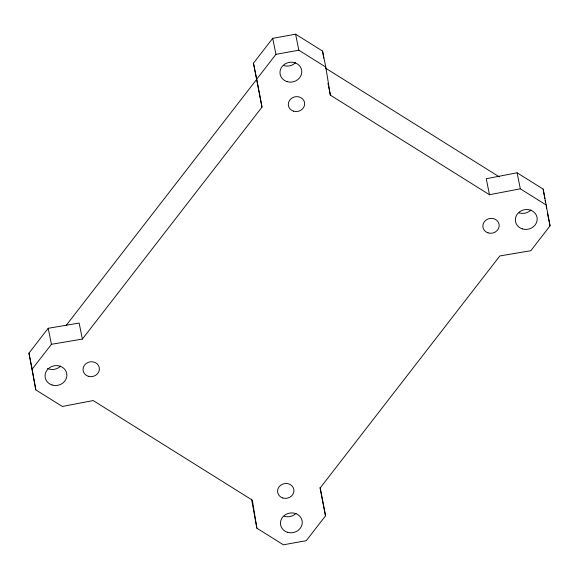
<?xml version="1.0" encoding="UTF-8"?>
<svg xmlns="http://www.w3.org/2000/svg" width="579" height="579" viewBox="0 0 579 579"><rect width="100%" height="100%" fill="white"/><g stroke="black" fill="none" stroke-linecap="round" stroke-linejoin="round"><path stroke-width="0.87" d="M35.818 389.884L28.95 353.139L48.195 328.286L79.149 323.06L82.377 339.077L51.422 344.302L32.178 369.156L35.818 389.884L62.344 406.48L93.183 400.559L252.343 500.155L256.873 528.207L283.399 544.803L306.284 540.677L325.528 515.824L320.23 487.909L499.851 255.94L530.805 250.714L550.05 225.861L543.182 189.116L517.098 172.795L486.259 178.716L489.487 194.732L520.326 188.812L546.41 205.132M82.377 339.077L261.998 107.108L253.472 63.176L272.716 38.323L295.601 34.197L322.568 51.075L325.796 67.084L330.334 95.137L489.487 194.732M66.23 325.333L256.562 79.518M261.998 107.108L256.7 79.193L275.944 54.339L298.829 50.214L325.796 67.084M325.492 68.119L499.344 176.906M547.502 213.217L550.05 225.861M517.098 172.795L520.326 188.812M327.953 83.333L328.293 85.019M328.633 86.705L330.334 95.137M295.601 34.197L298.829 50.214M272.716 38.323L275.944 54.339M253.472 63.176L256.7 79.193M325.528 515.824L319.984 487.598M256.873 528.207L251.518 499.04M48.195 328.286L51.422 344.302M28.95 353.139L32.178 369.156M543.182 189.116L544.846 198.619M545.15 200.348L545.454 202.071M546.214 206.392L546.518 208.122M322.568 51.075L323.704 58.088M296.05 513.407A10.965 9.923 -11.4 0 1 284.209 516.273M530.972 210.011A10.965 9.923 -11.4 0 1 519.131 212.877M295.579 62.713A10.965 9.923 -11.4 0 1 283.746 65.586M60.657 366.109A10.965 9.923 -11.4 0 1 47.521 368.476M287.445 532.282A10.965 9.923 -11.4 0 0 302.137 520.905A10.965 9.923 -11.4 0 0 284.47 515.361A10.965 9.923 -11.4 0 0 287.445 532.282M52.052 384.992A10.965 9.923 -11.4 0 0 66.751 373.614A10.965 9.923 -11.4 0 0 49.077 368.07A10.965 9.923 -11.4 0 0 52.052 384.992M522.359 228.893A10.965 9.923 -11.4 0 0 537.059 217.509A10.965 9.923 -11.4 0 0 519.392 211.972A10.965 9.923 -11.4 0 0 522.359 228.893M286.974 81.596A10.965 9.923 -11.4 0 0 301.666 70.218A10.965 9.923 -11.4 0 0 284 64.674A10.965 9.923 -11.4 0 0 286.974 81.596M488.083 232.888A8.222 7.44 -11.4 0 0 499.105 224.355A8.222 7.44 -11.4 0 0 485.853 220.201A8.222 7.44 -11.4 0 0 488.083 232.888M282.813 497.998A8.222 7.44 -11.4 0 0 293.835 489.465A8.222 7.44 -11.4 0 0 280.583 485.311A8.222 7.44 -11.4 0 0 282.813 497.998M88.283 376.278A8.222 7.44 -11.4 0 0 99.306 367.737A8.222 7.44 -11.4 0 0 86.054 363.583A8.222 7.44 -11.4 0 0 88.283 376.278M293.56 111.168A8.222 7.44 -11.4 0 0 304.583 102.635A8.222 7.44 -11.4 0 0 291.331 98.473A8.222 7.44 -11.4 0 0 293.56 111.168"/></g></svg>
